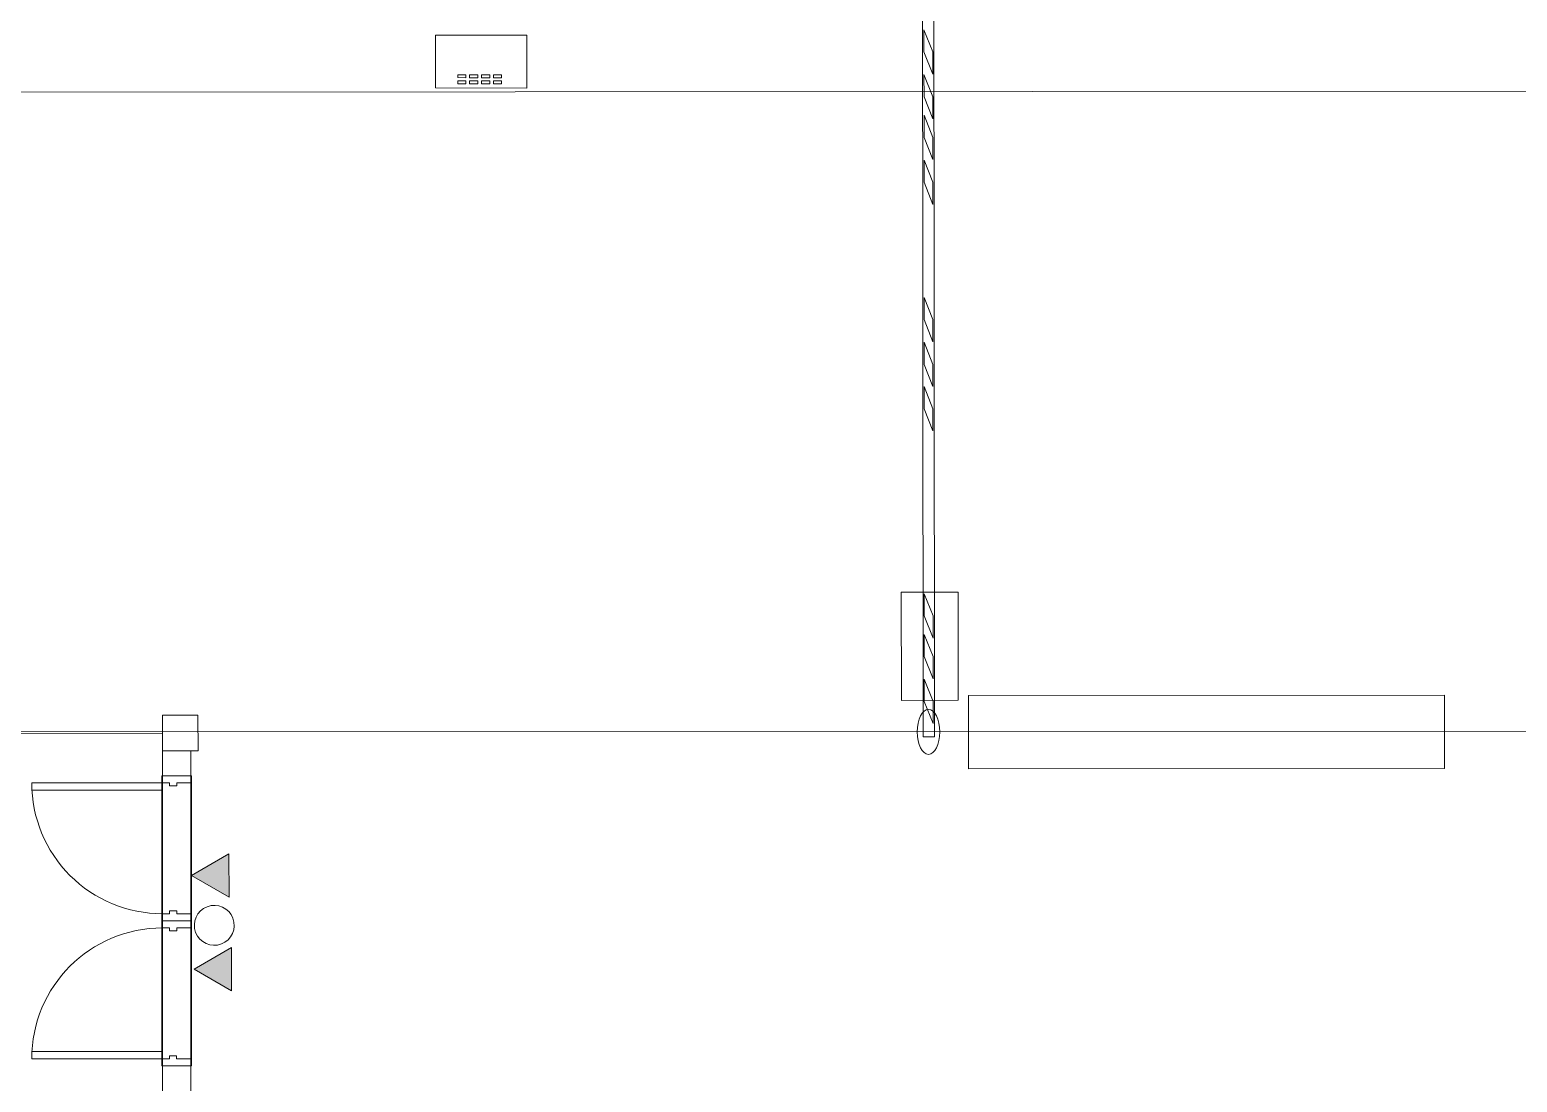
# Model space of a CAD drawing. Header units: metres. Extents: x 6917732 to 8046551, y 3602874 to 4094271.
# Drawn here: x 7130865 to 7138989, y 3827437 to 3833182 of the extents above; entities that cross this region are included whole.
import ezdxf

# ---------------------------------------------------------------- set-up
doc = ezdxf.new("R2010")
doc.units = ezdxf.units.M
doc.header["$LTSCALE"] = 0.5
doc.header["$MEASUREMENT"] = 0
doc.linetypes.add('03000 - Plant Layout 1$0$CENTER2', pattern=[1.125, 0.75, -0.125, 0.125, -0.125])
doc.linetypes.add('HIDDEN2', pattern=[4.762499999999999, 3.175, -1.5875])
doc.layers.get('0').update_dxf_attribs({"linetype": 'CONTINUOUS'})
doc.layers.add('CI-CEN', color=1, linetype='03000 - Plant Layout 1$0$CENTER2')
doc.layers.add('RD-TXT', color=7, linetype='CONTINUOUS')
doc.layers.add('CI-PED-FOOTPATH', color=44, linetype='CONTINUOUS', lineweight=0)
doc.layers.get('CI-CEN').off()

# ---------------------------------------------------------------- blocks, each defined once
blk = doc.blocks.new('DMC')
blk.add_hatch(color=256).paths.add_polyline_path([(125, 216.506350946147), (0, 0), (250, 0)])
for p, q in [((0, 0), (125, 216.506350946147)), ((125, 216.506350946147), (250, 0)), ((250, 0), (0, 0))]:
    blk.add_line(p, q)
blk = doc.blocks.new('sdsxdc')
at = {"layer": 'CI-PED-FOOTPATH', "color": 15, "lineweight": 0, "extrusion": (0.007640920335774551, -0.02019141982640698, 0.9997669342910958)}
for p, q in [((7135749.043042365, 3833061.446184557, 114.6692250323751), (7135748.980660222, 3833182.379889238, 117.1120942407853)), ((7135796.83562564, 3833061.478203071, 114.3046072302783), (7135796.898007785, 3832940.544498472, 111.861738023518)), ((7135749.169334363, 3832816.617162024, 109.72366182445), (7135749.106952222, 3832937.550866623, 112.166531031182)), ((7130120.562219684, 3832841.76705703, 153.2493568246999), (7139506.654180161, 3832848.055244233, 81.6412539249335)), ((7135796.961917639, 3832816.649180535, 109.359044022272), (7135797.024299783, 3832695.715475855, 106.9161748138918)), ((7135749.283995293, 3832594.336074583, 105.2335684666246), (7135749.221613149, 3832715.269779184, 107.6764376734388)), ((7135797.076578568, 3832594.368093097, 104.8689506645), (7135797.138960714, 3832473.434388496, 102.4260814577414)), ((7135749.410287295, 3832349.507051968, 100.2880052569946), (7135749.347905152, 3832470.440756649, 102.7308744654173)), ((7135797.202870567, 3832349.539070483, 99.92338745494666), (7135797.265252714, 3832228.605365962, 97.48051824974169)), ((7135749.796815609, 3831600.18524627, 85.15165289633057), (7135749.734433467, 3831721.118950871, 87.59452210311821)), ((7135797.589398881, 3831600.217264783, 84.78703509420143), (7135797.65178103, 3831479.283560183, 82.34416588744014)), ((7135749.92310761, 3831355.356223735, 80.20608968832178), (7135749.860725465, 3831476.289928256, 82.64895889349992)), ((7135797.715690885, 3831355.388242248, 79.84147188619869), (7135797.778073031, 3831234.45453757, 77.39860267783237)), ((7135750.047871899, 3831113.488814534, 75.32035127472611), (7135749.985489753, 3831234.422519056, 77.76322047995646)), ((7135750.631266144, 3829982.523726846, 52.47477819157072), (7135750.568884003, 3830103.457431526, 54.91764739996225)), ((7135798.423849421, 3829982.555745358, 52.11016038944948), (7135798.486231565, 3829861.622040681, 49.6672911811053)), ((7135750.745927073, 3829760.242639408, 47.98468483380651), (7135750.683544926, 3829881.176344086, 50.42755404219955)), ((7135798.538510347, 3829760.27465792, 47.62006703172474), (7135798.600892491, 3829639.34095332, 45.17719782494399)), ((7135750.872219073, 3829515.413616794, 43.03912162423131), (7135750.80983693, 3829636.347321471, 45.48199083254229)), ((7135798.664802347, 3829515.445635307, 42.67450382214096), (7135798.727184492, 3829394.511930784, 40.231634616907)), ((7119001.14381832, 3829347.029545278, -195.9262712385633), (7145316.719911203, 3829352.660794742, -33.35677435710301)), ((7131589.682509668, 3829109.677410475, 66.64755268547142), (7131589.679750562, 3829070.852714641, 65.8634652906629)), ((7131589.679750562, 3829070.852714641, 65.8634652906629), (7131628.511229373, 3829070.855947171, 65.5667531707837)), ((7131745.008425543, 3829109.690340829, 65.46070420581941), (7131589.682509668, 3829109.677410475, 66.64755268547142)), ((7131745.008425543, 3829109.690340829, 65.46070420581941), (7131589.682509668, 3829109.677410475, 66.64755268547142)), ((7131628.511229373, 3829070.855947171, 65.5667531707837), (7131628.510125858, 3829055.326068899, 65.2531182131192)), ((7131667.341604668, 3829055.329301506, 64.95640609480097), (7131667.342708342, 3829070.859179777, 65.27004105120787)), ((7131667.342708342, 3829070.859179777, 65.27004105120787), (7131745.005666278, 3829070.865644993, 64.67661681218613)), ((7131745.005666278, 3829070.865644993, 64.67661681218613), (7131745.008425543, 3829109.690340829, 65.46070420581941)), ((7131628.510125858, 3829055.326068899, 65.2531182131192), (7131667.341604668, 3829055.329301506, 64.95640609480097)), ((7131589.626244176, 3828317.965980712, 50.65847824461827), (7131589.629003441, 3828356.790676468, 51.44256563667597)), ((7131589.629003441, 3828356.790676468, 51.44256563667597), (7131628.46048225, 3828356.793909076, 51.14585351838377)), ((7131628.46048225, 3828356.793909076, 51.14585351838377), (7131628.461586082, 3828372.323787347, 51.45948847357613)), ((7131628.461586082, 3828372.323787347, 51.45948847357613), (7131667.293065052, 3828372.327019954, 51.16277635403003)), ((7131667.293065052, 3828372.327019954, 51.16277635403003), (7131667.291961375, 3828356.797141684, 50.84914139766997)), ((7131667.291961375, 3828356.797141684, 50.84914139766997), (7131744.954919157, 3828356.8036069, 50.25571715980433)), ((7131744.954919157, 3828356.8036069, 50.25571715980433), (7131744.952160046, 3828317.978910985, 49.47162976339601)), ((7131589.626237062, 3828317.865928524, 50.65645763234966), (7131589.623477958, 3828279.041232689, 49.87237023749529)), ((7131589.623477958, 3828279.041232689, 49.87237023749529), (7131628.454956925, 3828279.044465296, 49.57565811796127)), ((7131744.952160046, 3828317.978910985, 49.47162976339601), (7131589.626244176, 3828317.965980712, 50.65847824461827)), ((7131744.952160046, 3828317.978910985, 49.47162976339601), (7131589.626244176, 3828317.965980712, 50.65847824461827)), ((7131744.952152937, 3828317.878858955, 49.46960915422034), (7131589.626237062, 3828317.865928524, 50.65645763234966)), ((7131744.952152937, 3828317.878858955, 49.46960915422034), (7131589.626237062, 3828317.865928524, 50.65645763234966)), ((7131628.454956925, 3828279.044465296, 49.57565811796127), (7131628.453853093, 3828263.514586945, 49.26202316114831)), ((7131628.453853093, 3828263.514586945, 49.26202316114831), (7131667.285332219, 3828263.517819554, 48.96531104042651)), ((7131667.285332219, 3828263.517819554, 48.96531104042651), (7131667.286435734, 3828279.047697904, 49.2789459996747)), ((7131667.286435734, 3828279.047697904, 49.2789459996747), (7131744.949393675, 3828279.054163041, 48.6855217590093)), ((7131744.949393675, 3828279.054163041, 48.6855217590093), (7131744.952152937, 3828317.878858955, 49.46960915422034)), ((7131589.569971569, 3827526.154498759, 34.66738319148567), (7131589.572730835, 3827564.979194515, 35.4514705834913)), ((7131744.895887441, 3827526.167429111, 33.48053471180287), (7131589.569971569, 3827526.154498759, 34.66738319148567)), ((7131744.895887441, 3827526.167429111, 33.48053471180287), (7131589.569971569, 3827526.154498759, 34.66738319148567)), ((7131589.572730835, 3827564.979194515, 35.4514705834913), (7131628.404209801, 3827564.982427123, 35.15475846402728)), ((7131628.404209801, 3827564.982427123, 35.15475846402728), (7131628.405313476, 3827580.512305473, 35.46839342197853)), ((7131628.405313476, 3827580.512305473, 35.46839342197853), (7131667.236792441, 3827580.515538003, 35.17168130092369)), ((7131667.236792441, 3827580.515538003, 35.17168130092369), (7131667.235688769, 3827564.985659732, 34.85804634449318)), ((7131667.235688769, 3827564.985659732, 34.85804634449318), (7131744.898646547, 3827564.992124947, 34.26462210665323)), ((7131744.898646547, 3827564.992124947, 34.26462210665323), (7131744.895887441, 3827526.167429111, 33.48053471180287))]:
    blk.add_line(p, q, dxfattribs=at)
for points, elevation in [([(8030787.987199422, 1059764.063027372), (8030729.863677073, 1059786.018982745), (8029172.249847359, 1055662.581823581), (8029230.373369708, 1055640.625868209)], -22756.6204067927), ([(8028037.898215708, 1060189.191483554), (8028504.63152965, 1060011.331781078), (8028401.666985128, 1059741.13576469), (8027934.933671188, 1059918.995467165)], -22769.44739960035), ([(8030543.313223938, 1059271.880521757), (8030545.279961694, 1059141.8369546), (8030502.53629766, 1059028.682583961), (8030500.569559872, 1059158.726151043)], -22756.62040679272), ([(8028063.21813474, 1059912.720648255), (8028104.778635347, 1059896.883042385), (8028099.081928756, 1059881.933940881), (8028057.52142815, 1059897.771546752)], -22769.4473996004), ([(8028074.928302005, 1059943.450066436), (8028116.488802616, 1059927.612460563), (8028110.792096022, 1059912.663359058), (8028069.231595416, 1059928.500964931)], -22769.44739960039), ([(8028123.898033241, 1059889.597146312), (8028165.458533843, 1059873.75954044), (8028159.76182725, 1059858.810438936), (8028118.201326645, 1059874.648044807)], -22769.44739960039), ([(8028135.6082005, 1059920.326564488), (8028177.168701109, 1059904.48895862), (8028171.471994517, 1059889.539857114), (8028129.911493912, 1059905.377462983)], -22769.44739960034), ([(8028184.577931729, 1059866.473644363), (8028226.138432339, 1059850.636038497), (8028220.441725748, 1059835.686936992), (8028178.881225139, 1059851.524542863)], -22769.44739960039), ([(8028196.288098997, 1059897.203062546), (8028237.848599604, 1059881.365456675), (8028232.151893012, 1059866.416355172), (8028190.591392405, 1059882.25396104)], -22769.44739960037), ([(8028245.257830223, 1059843.350142424), (8028286.818330835, 1059827.512536553), (8028281.121624241, 1059812.56343505), (8028239.561123632, 1059828.401040918)], -22769.44739960043), ([(8028256.967997486, 1059874.079560602), (8028298.528498094, 1059858.241954732), (8028292.831791506, 1059843.292853226), (8028251.271290898, 1059859.130459098)], -22769.44739960037), ([(8030456.779122273, 1059042.800679544), (8030458.745860055, 1058912.757112462), (8030416.002195993, 1058799.602741748), (8030414.035458235, 1058929.646308906)], -22756.62040679267), ([(8030378.214522319, 1058834.818325599), (8030380.181260101, 1058704.774758516), (8030337.437596069, 1058591.620387875), (8030335.470858282, 1058721.663954959)], -22756.62040679268), ([(8030291.680420682, 1058605.738483458), (8030293.647158436, 1058475.694916302), (8030250.903494432, 1058362.540545738), (8030248.936756616, 1058492.584112745)], -22756.6204067927), ([(8030026.834820971, 1057904.618496941), (8030028.801558752, 1057774.574929858), (8029986.057894721, 1057661.420559218), (8029984.091156933, 1057791.464126303)], -22756.62040679268), ([(8029940.300719304, 1057675.538654728), (8029942.267457116, 1057545.495087718), (8029899.523793057, 1057432.340717006), (8029897.557055296, 1057562.384284163)], -22756.62040679269), ([(8029854.813391233, 1057449.22991345), (8029856.780129046, 1057319.186346439), (8029814.036464984, 1057206.031975728), (8029812.069727227, 1057336.075542884)], -22756.62040679273), ([(8029340.836706434, 1056443.783075914), (8029132.015525018, 1055890.975311477), (8029422.633136624, 1055781.195534673), (8029631.454318036, 1056334.003299109)], -22756.6204067927), ([(8029455.07709029, 1056391.016712117), (8029457.043828045, 1056260.973144957), (8029414.300163981, 1056147.818774246), (8029412.333426224, 1056277.862341403)], -22756.62040679268), ([(8029376.512490333, 1056183.034358171), (8029378.479228089, 1056052.990791015), (8029335.735564055, 1055939.836420377), (8029333.768826272, 1056069.879987458)], -22756.62040679267), ([(8029289.978388667, 1055953.954515957), (8029291.945126423, 1055823.910948802), (8029249.201462416, 1055710.756578236), (8029247.234724605, 1055840.800145247)], -22756.62040679271), ([(8031916.64535667, 1054865.368287499), (8029484.392739381, 1055784.143126986), (8029343.042764072, 1055409.950416633), (8031775.295381366, 1054491.175577146)], -22809.24501371436), ([(8025328.517232689, 1057243.137989838), (8025510.153247782, 1057174.525650094), (8025441.540908013, 1056992.889634926), (8025259.904892916, 1057061.501974672)], -22756.62040703881), ([(8025405.181464246, 1057006.526828098), (8024288.029069234, 1054054.360597785), (8024142.684551502, 1054109.155326057), (8025259.904892916, 1057061.501974672), (8025332.54317858, 1057034.014401385)], -22756.62040703833), ([(8024516.320487808, 1057114.485961407), (8025184.300509102, 1056861.710862887), (8025198.044295818, 1056898.030005694), (8024530.064274497, 1057150.805104136)], -22756.62040704312), ([(8025080.492006781, 1056137.359326306), (8025360.75467856, 1056877.977633191), (8025208.098057523, 1056935.745517265), (8024927.835385721, 1056195.127210303)], -22756.62040703452), ([(8025080.456588704, 1056137.26573099), (8024800.193916928, 1055396.647424102), (8024647.537295893, 1055454.415308177), (8024927.799967673, 1056195.033615062)], -22756.62040703455), ([(8024010.734872872, 1055778.432323516), (8024678.714894049, 1055525.657225131), (8024664.971107449, 1055489.338082193), (8023996.991086152, 1055742.113180713)], -22756.62040703607)]:
    blk.add_lwpolyline(points, close=True, dxfattribs=dict(at, elevation=elevation))
at = {"layer": 'CI-PED-FOOTPATH', "color": 15, "lineweight": 0, "extrusion": (0.007640920335774551, -0.02019141982640698, 0.9997669342910958), "elevation": -22756.62040679259}
blk.add_lwpolyline([(8024335.528952405, 1057512.941964627), (8025294.210969659, 1057152.31997165)], dxfattribs=at)
at = {"layer": 'CI-PED-FOOTPATH', "color": 15, "lineweight": 0, "extrusion": (0.007640920335774551, -0.02019141982640698, 0.9997669342910958)}
blk.add_circle((8025187.487952728, 1056070.090332662, -22769.44739984017), 108.9315707146772, dxfattribs=at)
for centre, start, end in [((8025198.04429582, 1056898.030005693, -22756.62040703803), 159.2724977387234, 249.2724977471821), ((8024664.971107449, 1055489.338082193, -22756.62040703101), 69.27249774718204, 159.2724977387234)]:
    blk.add_arc(centre, 714.2076443397199, start, end, dxfattribs=at)
at = {"layer": 'CI-PED-FOOTPATH', "color": 15, "lineweight": 0, "extrusion": (0.007640920335774549, -0.02019141982640697, 0.9997669342910959)}
blk.add_ellipse((7135773.374895497, 3829349.329240548, 39.51287925245055), major_axis=(0.06349241749706823, -123.0860742692294, -2.486347223136483), ratio=0.5, dxfattribs=at)
at = {"layer": 'CI-PED-FOOTPATH', "color": 15, "lineweight": 0, "extrusion": (-0.007640920328689874, 0.02019141982172044, -0.9997669342912445), "xscale": 0.9456681453490493, "yscale": 0.9456681453490493, "zscale": -0.4728340726745247, "rotation": 170.4656412821585}
for p in [(-8025167.461305896, 1056367.906351113, 22769.44743242578), (-8024999.192071931, 1055884.529408949, 22769.44743242577)]:
    blk.add_blockref('DMC', p, dxfattribs=at)
blk = doc.blocks.new('A$C65520D9C')
at = {"layer": 'CI-CEN', "color": 8, "linetype": 'HIDDEN2', "lineweight": 0, "ltscale": 2000}
blk.add_blockref('sdsxdc', (-7494655.575114666, -4067566.219431999, -33.1896701657006), dxfattribs=at)
blk = doc.blocks.new('A$C021B369C')
at = {"layer": 'RD-TXT', "color": 2}
blk.add_blockref('A$C65520D9C', (0, 0), dxfattribs=at)

msp = doc.modelspace()

# ---------------------------------------------------------------- block references
at = {"layer": 'RD-TXT', "color": 2, "lineweight": -3}
msp.add_blockref('A$C021B369C', (7494655.577469633, 4067566.219431999, 32.91900027009051), dxfattribs=at)

doc.saveas('drawing.dxf')
